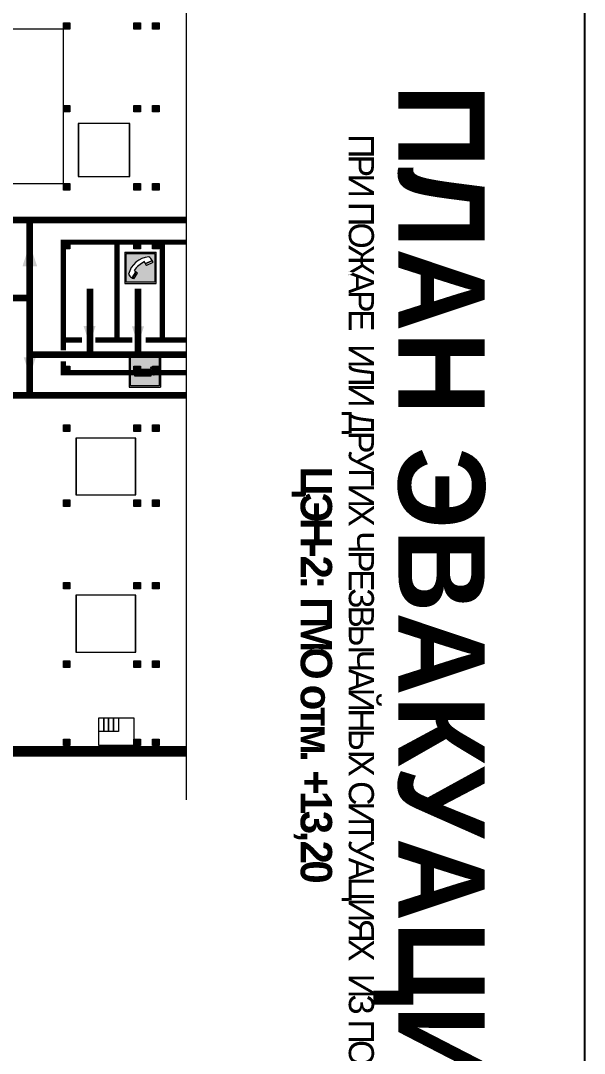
# Model space of a CAD drawing. Header units: millimetres. Extents: x 13810 to 67229, y 12374 to 21950.
# Drawn here: x 31473.5 to 31617.2, y 14741 to 15004.3 of the extents above; entities that cross this region are included whole.
import ezdxf

# ---------------------------------------------------------------- set-up
doc = ezdxf.new("R2010")
doc.units = ezdxf.units.MM
doc.layers.add('План_Штампы', color=7, linetype='Continuous')
doc.styles.add('обычный', font='arial.ttf')

# ---------------------------------------------------------------- blocks, each defined once
blk = doc.blocks.new('A$C3AD82952')
at = {"true_color": 0xf5f5ff}
h = blk.add_hatch(color=7, dxfattribs=at)
h.dxf.hatch_style = 1
h.paths.add_polyline_path([(8.21, 8.73, 0.414214), (7.89, 9.05), (7.22, 9.05), (7.22, 9.92), (7.59, 9.92, 1), (7.57, 10.36), (7.22, 10.36), (7.22, 10.6), (6.43, 10.6), (6.43, 10.36), (6.01, 10.36), (4.74, 9.59), (4.74, 8.69), (4.98, 8.73), (4.98, 9.26), (6.12, 9.91), (6.43, 9.91), (6.43, 9.05), (5.76, 9.05, 0.414214), (5.44, 8.73), (5.44, 2.2), (8.21, 2.2)], flags=0)
h.paths.add_polyline_path([(12.8, 12.8), (0, 12.8), (0, 0), (12.8, 0)])
h.paths.add_polyline_path([(0.51, 12.29), (12.29, 12.29), (12.29, 0.51), (0.51, 0.51)], flags=16)
h.paths.add_polyline_path([(4.74, 9.59), (6.01, 10.36), (6.43, 10.36), (6.43, 10.6), (7.22, 10.6), (7.22, 10.36), (7.59, 10.36, -0.94586), (7.59, 9.92), (7.22, 9.92), (7.22, 9.05), (7.89, 9.05, -0.414214), (8.21, 8.73), (8.21, 2.2), (5.44, 2.2), (5.44, 8.73, -0.414214), (5.76, 9.05), (6.43, 9.05), (6.43, 9.91), (6.12, 9.91), (4.98, 9.26), (4.98, 8.73), (4.74, 8.69)], flags=0)
h = blk.add_hatch(color=242)
h.dxf.hatch_style = 1
h.paths.add_polyline_path([(12.29, 12.29), (0.51, 12.29), (0.51, 0.51), (12.29, 0.51)])
h.paths.add_polyline_path([(4.74, 8.69), (4.74, 9.59), (6.01, 10.36), (6.43, 10.36), (6.43, 10.6), (7.22, 10.6), (7.22, 10.36), (7.59, 10.36, -0.94586), (7.59, 9.92), (7.22, 9.92), (7.22, 9.05), (7.89, 9.05, -0.414214), (8.21, 8.73), (8.21, 2.2), (5.44, 2.2), (5.44, 8.73, -0.414214), (5.76, 9.05), (6.43, 9.05), (6.43, 9.91), (6.12, 9.91), (4.98, 9.26), (4.98, 8.73)], flags=16)
h = blk.add_hatch(color=7, dxfattribs=at)
h.dxf.hatch_style = 1
h.paths.add_polyline_path([(8.21, 8.73, 0.414214), (7.89, 9.05), (7.22, 9.05), (7.22, 9.92), (7.59, 9.92, 1), (7.57, 10.36), (7.22, 10.36), (7.22, 10.6), (6.43, 10.6), (6.43, 10.36), (6.01, 10.36), (4.74, 9.59), (4.74, 8.69), (4.98, 8.73), (4.98, 9.26), (6.12, 9.91), (6.43, 9.91), (6.43, 9.05), (5.76, 9.05, 0.414214), (5.44, 8.73), (5.44, 2.2), (8.21, 2.2)])
at = {"color": 242, "lineweight": 5}
for p, q in [((0, 0), (0, 12.8)), ((0, 12.8), (12.8, 12.8)), ((12.8, 0), (12.8, 12.8)), ((6.01, 10.36), (4.74, 9.59)), ((4.74, 9.59), (4.74, 8.69)), ((4.74, 8.69), (4.98, 8.73)), ((4.98, 9.26), (6.12, 9.91)), ((4.98, 8.73), (4.98, 9.26)), ((5.44, 2.2), (5.44, 8.73)), ((5.76, 9.05), (6.43, 9.05)), ((6.01, 10.36), (6.43, 10.36)), ((6.12, 9.91), (6.43, 9.91)), ((7.22, 10.6), (6.43, 10.6)), ((6.43, 10.6), (6.43, 10.36)), ((6.43, 9.91), (6.43, 9.05)), ((7.22, 10.36), (7.22, 10.6)), ((7.59, 10.36), (7.22, 10.36)), ((7.22, 9.05), (7.22, 9.92)), ((7.59, 9.92), (7.22, 9.92)), ((7.89, 9.05), (7.22, 9.05)), ((8.21, 2.2), (8.21, 8.73)), ((0, 0), (12.8, 0)), ((5.44, 2.2), (8.21, 2.2))]:
    blk.add_line(p, q, dxfattribs=at)
blk.add_lwpolyline([(0.51, 12.29), (12.29, 12.29), (12.29, 0.51), (0.51, 0.51)], close=True, dxfattribs=at)
for centre, radius, start, end in [((5.76, 8.73), 0.32, 90, 180), ((7.58, 10.14), 0.223, 273.1875, 86.8125), ((7.89, 8.73), 0.32, 0, 90)]:
    blk.add_arc(centre, radius, start, end, dxfattribs=at)
blk = doc.blocks.new('A$C456E1F9C')
at = {"lineweight": 5}
h = blk.add_hatch(color=242, dxfattribs=at)
h.paths.add_polyline_path([(0.51, -1.47), (0.51, -13.26), (12.29, -13.26), (12.29, -1.47)])
h.paths.add_polyline_path([(5.42, -4.95, -0.254479), (4.78, -5.4), (3.52, -2.53, -0.209735), (4.23, -2.4)], flags=16)
h.paths.add_polyline_path([(8.53, -8.6), (10.87, -10.17), (10.54, -10.76), (8.03, -9.13, -0.192251)], flags=16)
h.paths.add_polyline_path([(4.61, -5.49, 0.005518), (3.87, -5.72, 0.128647), (7.49, -10.01, 0.00809), (7.83, -9.33), (10.47, -10.97, -0.16736), (8.99, -12.25, -0.327862), (1.95, -3.95, -0.166952), (3.36, -2.62)], flags=16)
at = {"color": 242, "lineweight": 5}
for p, q in [((0, -13.77), (0, -0.97)), ((12.8, -0.97), (0, -0.97)), ((4.61, -5.49), (3.36, -2.62)), ((3.52, -2.53), (4.78, -5.4)), ((4.23, -2.4), (5.42, -4.95)), ((12.8, -13.77), (12.8, -0.97)), ((7.83, -9.33), (10.47, -10.97)), ((8.03, -9.13), (10.54, -10.76)), ((10.81, -10.12), (8.53, -8.6)), ((10.54, -10.76), (10.8, -10.3)), ((10.8, -10.3), (10.81, -10.12)), ((0, -13.77), (12.8, -13.77))]:
    blk.add_line(p, q, dxfattribs=at)
blk.add_lwpolyline([(0.51, -1.47), (12.29, -1.47), (12.29, -13.26), (0.51, -13.26)], close=True, dxfattribs=at)
for centre, radius, start, end in [((4.59, -5.34), 2.99, 114.2845, 152.1974), ((11.12, -3.31), 9.19, 183.9915, 256.6009), ((4.02, -3.27), 0.891, 76.3284, 123.7092), ((14.98, -39.1), 35.17, 107.1487, 108.4135), ((13.86, -0.94), 11.08, 205.5536, 234.8762), ((4.68, -4.59), 0.824, 276.9621, 334.0723), ((-13.31, 0.8), 23.44, 332.5487, 334.4027), ((8.94, -9.5), 0.989, 114.4092, 157.9388), ((7.87, -9.46), 3, 291.9291, 329.9329)]:
    blk.add_arc(centre, radius, start, end, dxfattribs=at)

msp = doc.modelspace()

# ---------------------------------------------------------------- hatches: boundary and pattern name
at = {"lineweight": 0}
h = msp.add_hatch(color=256, dxfattribs=at)
h.dxf.hatch_style = 1
h.paths.add_polyline_path([(31486.06, 15002.06), (31486.06, 15003.73), (31484.41, 15003.73), (31484.41, 15002.06)])
h = msp.add_hatch(color=256, dxfattribs=at)
h.dxf.hatch_style = 1
h.paths.add_polyline_path([(31504.04, 15002.06), (31504.04, 15003.73), (31502.39, 15003.73), (31502.39, 15002.06)])
h = msp.add_hatch(color=256, dxfattribs=at)
h.dxf.hatch_style = 1
h.paths.add_polyline_path([(31508.81, 15002.06), (31508.81, 15003.73), (31507.15, 15003.73), (31507.15, 15002.06)])
h = msp.add_hatch(color=256, dxfattribs=at)
h.dxf.hatch_style = 1
h.paths.add_polyline_path([(31486.06, 14981), (31486.06, 14982.67), (31484.41, 14982.67), (31484.41, 14981)])
h = msp.add_hatch(color=256, dxfattribs=at)
h.dxf.hatch_style = 1
h.paths.add_polyline_path([(31504.04, 14981), (31504.04, 14982.67), (31502.39, 14982.67), (31502.39, 14981)])
h = msp.add_hatch(color=256, dxfattribs=at)
h.dxf.hatch_style = 1
h.paths.add_polyline_path([(31508.81, 14981), (31508.81, 14982.67), (31507.15, 14982.67), (31507.15, 14981)])
h = msp.add_hatch(color=256, dxfattribs=at)
h.dxf.hatch_style = 1
h.paths.add_polyline_path([(31486.06, 14961.05), (31486.06, 14962.71), (31484.41, 14962.71), (31484.41, 14961.05)])
h = msp.add_hatch(color=256, dxfattribs=at)
h.dxf.hatch_style = 1
h.paths.add_polyline_path([(31504.04, 14961.05), (31504.04, 14962.71), (31502.39, 14962.71), (31502.39, 14961.05)])
h = msp.add_hatch(color=256, dxfattribs=at)
h.dxf.hatch_style = 1
h.paths.add_polyline_path([(31508.81, 14961.05), (31508.81, 14962.71), (31507.15, 14962.71), (31507.15, 14961.05)])
h = msp.add_hatch(color=256, dxfattribs=at)
h.dxf.hatch_style = 1
h.paths.add_polyline_path([(31486.06, 14946.12), (31486.06, 14947.79), (31484.41, 14947.79), (31484.41, 14946.12)])
h = msp.add_hatch(color=256, dxfattribs=at)
h.dxf.hatch_style = 1
h.paths.add_polyline_path([(31504.04, 14946.12), (31504.04, 14947.79), (31502.39, 14947.79), (31502.39, 14946.12)])
h = msp.add_hatch(color=256, dxfattribs=at)
h.dxf.hatch_style = 1
h.paths.add_polyline_path([(31508.81, 14946.12), (31508.81, 14947.79), (31507.15, 14947.79), (31507.15, 14946.12)])
h = msp.add_hatch(color=256, dxfattribs=at)
h.dxf.hatch_style = 1
h.paths.add_polyline_path([(31486.06, 14914.52), (31486.06, 14916.19), (31484.41, 14916.19), (31484.41, 14914.52)])
h = msp.add_hatch(color=256, dxfattribs=at)
h.dxf.hatch_style = 1
h.paths.add_polyline_path([(31504.04, 14914.52), (31504.04, 14916.19), (31502.39, 14916.19), (31502.39, 14914.52)])
h = msp.add_hatch(color=256, dxfattribs=at)
h.dxf.hatch_style = 1
h.paths.add_polyline_path([(31508.81, 14914.52), (31508.81, 14916.19), (31507.15, 14916.19), (31507.15, 14914.52)])
h = msp.add_hatch(color=256, dxfattribs=at)
h.dxf.hatch_style = 1
h.paths.add_polyline_path([(31486.06, 14899.55), (31486.06, 14901.21), (31484.41, 14901.21), (31484.41, 14899.55)])
h = msp.add_hatch(color=256, dxfattribs=at)
h.dxf.hatch_style = 1
h.paths.add_polyline_path([(31504.04, 14899.55), (31504.04, 14901.21), (31502.39, 14901.21), (31502.39, 14899.55)])
h = msp.add_hatch(color=256, dxfattribs=at)
h.dxf.hatch_style = 1
h.paths.add_polyline_path([(31508.81, 14899.55), (31508.81, 14901.21), (31507.15, 14901.21), (31507.15, 14899.55)])
h = msp.add_hatch(color=256, dxfattribs=at)
h.dxf.hatch_style = 1
h.paths.add_polyline_path([(31486.06, 14880.43), (31486.06, 14882.1), (31484.41, 14882.1), (31484.41, 14880.43)])
h = msp.add_hatch(color=256, dxfattribs=at)
h.dxf.hatch_style = 1
h.paths.add_polyline_path([(31504.04, 14880.43), (31504.04, 14882.1), (31502.39, 14882.1), (31502.39, 14880.43)])
h = msp.add_hatch(color=256, dxfattribs=at)
h.dxf.hatch_style = 1
h.paths.add_polyline_path([(31508.81, 14880.43), (31508.81, 14882.1), (31507.15, 14882.1), (31507.15, 14880.43)])
h = msp.add_hatch(color=256, dxfattribs=at)
h.dxf.hatch_style = 1
h.paths.add_polyline_path([(31486.06, 14859.37), (31486.06, 14861.03), (31484.41, 14861.03), (31484.41, 14859.37)])
h = msp.add_hatch(color=256, dxfattribs=at)
h.dxf.hatch_style = 1
h.paths.add_polyline_path([(31504.04, 14859.37), (31504.04, 14861.03), (31502.39, 14861.03), (31502.39, 14859.37)])
h = msp.add_hatch(color=256, dxfattribs=at)
h.dxf.hatch_style = 1
h.paths.add_polyline_path([(31508.81, 14859.37), (31508.81, 14861.03), (31507.15, 14861.03), (31507.15, 14859.37)])
h = msp.add_hatch(color=256, dxfattribs=at)
h.dxf.hatch_style = 1
h.paths.add_polyline_path([(31486.06, 14839.35), (31486.06, 14841.02), (31484.41, 14841.02), (31484.41, 14839.35)])
h = msp.add_hatch(color=256, dxfattribs=at)
h.dxf.hatch_style = 1
h.paths.add_polyline_path([(31504.04, 14839.35), (31504.04, 14841.02), (31502.39, 14841.02), (31502.39, 14839.35)])
h = msp.add_hatch(color=256, dxfattribs=at)
h.dxf.hatch_style = 1
h.paths.add_polyline_path([(31508.81, 14839.35), (31508.81, 14841.02), (31507.15, 14841.02), (31507.15, 14839.35)])
h = msp.add_hatch(color=256, dxfattribs=at)
h.dxf.hatch_style = 1
h.paths.add_polyline_path([(31486.06, 14819.44), (31486.06, 14821.11), (31484.41, 14821.11), (31484.41, 14819.44)])
h = msp.add_hatch(color=256, dxfattribs=at)
h.dxf.hatch_style = 1
h.paths.add_polyline_path([(31504.04, 14819.44), (31504.04, 14821.11), (31502.39, 14821.11), (31502.39, 14819.44)])
h = msp.add_hatch(color=256, dxfattribs=at)
h.dxf.hatch_style = 1
h.paths.add_polyline_path([(31508.81, 14819.44), (31508.81, 14821.11), (31507.15, 14821.11), (31507.15, 14819.44)])

# ---------------------------------------------------------------- linework, layer by layer
at = {"color": 126, "true_color": 0x008754}
msp.add_lwpolyline([(31617.22, 15149.86), (31617.22, 14549.86), (31217.22, 14549.86), (31217.22, 15149.86)], close=True, dxfattribs=at)
at = {"lineweight": 0}
for points in [[(31515.72, 15054.39), (31515.72, 14805.6)], [(31498.43, 14826.53), (31502.39, 14826.53), (31502.39, 14819.44), (31493.48, 14819.44), (31493.48, 14823.04)]]:
    msp.add_lwpolyline(points, dxfattribs=at)
at = {"lineweight": 0, "const_width": 2.71}
msp.add_lwpolyline([(31261.13, 15044.45), (31261.04, 15044.45), (31261.04, 14818), (31515.72, 14818)], dxfattribs=at)
at = {"lineweight": 0}
for points in [[(31484.41, 15003.73), (31486.06, 15003.73), (31486.06, 15002.06), (31484.41, 15002.06)], [(31502.39, 15003.73), (31504.04, 15003.73), (31504.04, 15002.06), (31502.39, 15002.06)], [(31507.15, 15003.73), (31508.81, 15003.73), (31508.81, 15002.06), (31507.15, 15002.06)], [(31484.41, 15002.06), (31365.01, 15002.06), (31365.01, 14962.71), (31484.41, 14962.71)], [(31484.47, 15002.08), (31365.07, 15002.08), (31365.07, 14962.73), (31484.47, 14962.73)], [(31484.41, 14982.67), (31486.06, 14982.67), (31486.06, 14981), (31484.41, 14981)], [(31502.39, 14982.67), (31504.04, 14982.67), (31504.04, 14981), (31502.39, 14981)], [(31507.15, 14982.67), (31508.81, 14982.67), (31508.81, 14981), (31507.15, 14981)], [(31488.21, 14964.51), (31501.3, 14964.51), (31501.3, 14978.03), (31488.21, 14978.03)], [(31488.28, 14964.52), (31501.36, 14964.52), (31501.36, 14978.05), (31488.28, 14978.05)], [(31484.41, 14962.71), (31486.06, 14962.71), (31486.06, 14961.05), (31484.41, 14961.05)], [(31502.39, 14962.71), (31504.04, 14962.71), (31504.04, 14961.05), (31502.39, 14961.05)], [(31507.15, 14962.71), (31508.81, 14962.71), (31508.81, 14961.05), (31507.15, 14961.05)], [(31484.41, 14947.79), (31486.06, 14947.79), (31486.06, 14946.12), (31484.41, 14946.12)], [(31502.39, 14947.79), (31504.04, 14947.79), (31504.04, 14946.12), (31502.39, 14946.12)], [(31507.15, 14947.79), (31508.81, 14947.79), (31508.81, 14946.12), (31507.15, 14946.12)], [(31484.41, 14916.19), (31486.06, 14916.19), (31486.06, 14914.52), (31484.41, 14914.52)], [(31502.39, 14916.19), (31504.04, 14916.19), (31504.04, 14914.52), (31502.39, 14914.52)], [(31507.15, 14916.19), (31508.81, 14916.19), (31508.81, 14914.52), (31507.15, 14914.52)], [(31484.41, 14901.21), (31486.06, 14901.21), (31486.06, 14899.55), (31484.41, 14899.55)], [(31502.39, 14901.21), (31504.04, 14901.21), (31504.04, 14899.55), (31502.39, 14899.55)], [(31507.15, 14901.21), (31508.81, 14901.21), (31508.81, 14899.55), (31507.15, 14899.55)], [(31487.58, 14883.33), (31502.8, 14883.33), (31502.8, 14897.8), (31487.58, 14897.8)], [(31487.64, 14883.34), (31502.86, 14883.34), (31502.86, 14897.82), (31487.64, 14897.82)], [(31484.41, 14882.1), (31486.06, 14882.1), (31486.06, 14880.43), (31484.41, 14880.43)], [(31502.39, 14882.1), (31504.04, 14882.1), (31504.04, 14880.43), (31502.39, 14880.43)], [(31507.15, 14882.1), (31508.81, 14882.1), (31508.81, 14880.43), (31507.15, 14880.43)], [(31484.41, 14861.03), (31486.06, 14861.03), (31486.06, 14859.37), (31484.41, 14859.37)], [(31502.39, 14861.03), (31504.04, 14861.03), (31504.04, 14859.37), (31502.39, 14859.37)], [(31507.15, 14861.03), (31508.81, 14861.03), (31508.81, 14859.37), (31507.15, 14859.37)], [(31487.58, 14843.28), (31502.8, 14843.28), (31502.8, 14857.76), (31487.58, 14857.76)], [(31487.64, 14843.29), (31502.86, 14843.29), (31502.86, 14857.77), (31487.64, 14857.77)], [(31484.41, 14841.02), (31486.06, 14841.02), (31486.06, 14839.35), (31484.41, 14839.35)], [(31502.39, 14841.02), (31504.04, 14841.02), (31504.04, 14839.35), (31502.39, 14839.35)], [(31507.15, 14841.02), (31508.81, 14841.02), (31508.81, 14839.35), (31507.15, 14839.35)], [(31493.48, 14826.53), (31494.71, 14826.53), (31494.71, 14823.04), (31493.48, 14823.04)], [(31494.71, 14826.53), (31495.95, 14826.53), (31495.95, 14823.04), (31494.71, 14823.04)], [(31495.95, 14826.53), (31497.19, 14826.53), (31497.19, 14823.04), (31495.95, 14823.04)], [(31497.19, 14826.53), (31498.43, 14826.53), (31498.43, 14823.04), (31497.19, 14823.04)], [(31484.41, 14821.11), (31486.06, 14821.11), (31486.06, 14819.44), (31484.41, 14819.44)], [(31502.39, 14821.11), (31504.04, 14821.11), (31504.04, 14819.44), (31502.39, 14819.44)], [(31507.15, 14821.11), (31508.81, 14821.11), (31508.81, 14819.44), (31507.15, 14819.44)]]:
    msp.add_lwpolyline(points, close=True, dxfattribs=at)
at = {"color": 126, "lineweight": 100, "true_color": 0x008754}
for points in [[(31292.76, 14824.42), (31286.82, 14824.42), (31286.82, 14830.32), (31299.38, 14830.32), (31299.38, 14852.64), (31273.13, 14852.64), (31273.13, 14953.52), (31515.72, 14953.52)], [(31475.84, 14908.8), (31475.84, 14953.52)], [(31491.18, 14935.93), (31491.18, 14919.17)], [(31503.47, 14919.17), (31503.47, 14935.93)], [(31449.98, 14933.58), (31475.84, 14933.58)], [(31475.84, 14919.17), (31515.72, 14919.17)], [(31273.13, 14908.8), (31515.72, 14908.8)]]:
    msp.add_lwpolyline(points, dxfattribs=at)
at = {"lineweight": 100, "const_width": 1.35}
for points in [[(31515.72, 14947.79), (31484.41, 14947.79), (31484.41, 14920.18)], [(31498.06, 14922.87), (31498.06, 14947.79)], [(31509.63, 14922.87), (31509.63, 14947.79)], [(31484.41, 14922.87), (31489.13, 14922.87)], [(31492.54, 14922.87), (31502.01, 14922.87)], [(31505.42, 14922.87), (31515.72, 14922.87)], [(31484.41, 14917.4), (31484.41, 14914.52), (31515.72, 14914.52)]]:
    msp.add_lwpolyline(points, dxfattribs=at)
at = {"layer": 'План_Штампы', "color": 126, "true_color": 0x008754}
for points in [[(31477.72, 14941.63), (31473.98, 14941.63), (31475.82, 14947.38)], [(31489.54, 14926.42), (31492.62, 14926.41), (31491.1, 14921.69)], [(31501.88, 14926.33), (31504.96, 14926.33), (31503.44, 14921.6)], [(31474.3, 14918.42), (31477.38, 14918.42), (31475.86, 14913.69)]]:
    msp.add_solid(points, dxfattribs=at)

# ---------------------------------------------------------------- block references
at = {"xscale": 0.625, "yscale": 0.625, "zscale": 0.625, "rotation": 270}
for name, p in [('A$C456E1F9C', (31508.68, 14945.24)), ('A$C3AD82952', (31501.16, 14918.82))]:
    msp.add_blockref(name, p, dxfattribs=at)

# ---------------------------------------------------------------- texts
at = {"lineweight": 0, "insert": (31591.83, 14988.04), "char_height": 22, "width": 493.8901, "attachment_point": 1, "rotation": 270, "style": 'обычный'}
msp.add_mtext('{\\fProxima Nova Rg|b1|i0|c204|p2;ПЛАН ЭВАКУАЦИИ}', dxfattribs=at)
at = {"color": 0, "lineweight": 0, "insert": (31563.75, 14837.87), "char_height": 8, "width": 449.2158, "attachment_point": 5, "rotation": 270, "style": 'обычный'}
msp.add_mtext('{\\fArial Black|b1|i0|c204|p34;\\H2x;\\T0.85;  \\fArial Narrow|b0|i0|c204|p34;\\H0.8x;\\W0.9;\\P\\fProxima Nova Rg|b0|i0|c204|p2;\\H0.5x;\\W1;\\C256;ПРИ ПОЖАРЕ  ИЛИ ДРУГИХ ЧРЕЗВЫЧАЙНЫХ СИТУАЦИЯХ  ИЗ ПОМЕЩЕНИЙ \\fProxima Nova Rg|b1|i0|c204|p2;\\H1.25x;\\PЦЭН-2: ГМО отм. +13,20 }', dxfattribs=at)

doc.saveas('drawing.dxf')
